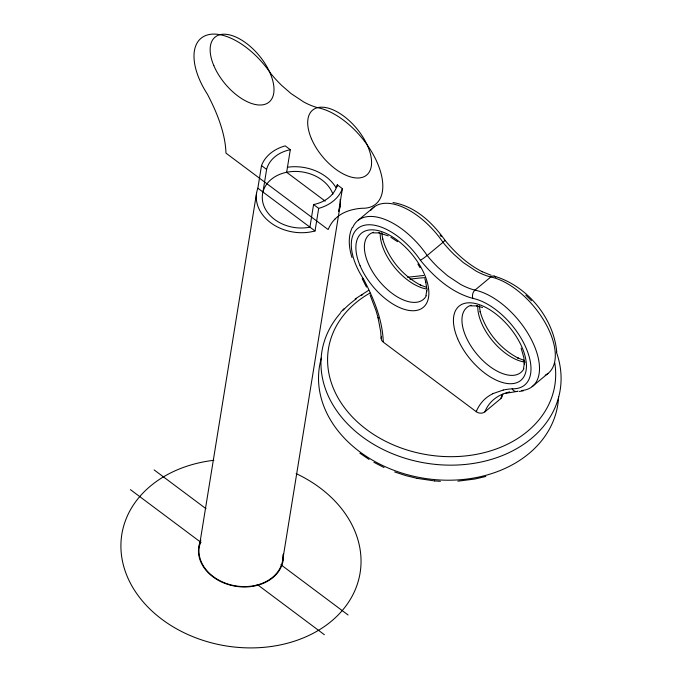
<?xml version="1.0" encoding="UTF-8"?>
<svg xmlns="http://www.w3.org/2000/svg" width="682" height="682" viewBox="0 0 682 682"><rect width="100%" height="100%" fill="white"/><g stroke="black" fill="none" stroke-linecap="round" stroke-linejoin="round"><path stroke-width="1.02" d="M426.762 291.171L426.796 290.259L425.943 295.545M199.306 546.7L256.543 193.304M332.918 194.157A36.206 28.056 9.2 0 0 287.795 172.069A36.206 28.056 9.2 0 0 264.011 206.194A36.206 28.056 9.2 0 0 309.926 227.149L313.584 204.557A36.206 28.056 9.2 0 0 337.292 184.831L342.39 188.65A42.241 32.736 9.2 0 1 318.682 208.377L315.024 230.959A42.241 32.736 9.2 0 1 270.635 222.724A42.241 32.736 9.2 0 1 257.847 188.198L261.513 165.607A42.241 32.736 9.2 0 1 285.212 145.88L290.31 149.699L286.653 172.282L325.237 201.147M262.954 192.009L266.611 169.417A36.206 28.056 9.2 0 1 290.31 149.699M336.959 186.885L337.292 184.831M342.39 188.65L338.732 211.241A42.241 32.736 9.2 0 0 340.148 199.476M282.646 560.493L340.037 206.126M523.52 368.527L524.373 363.242L524.33 364.162L523.929 357.939L521.116 348.101M381.579 336.738A6.07 4.706 9.2 0 0 383.284 342.134L476.3 411.732L476.513 411.22M352.262 227.515C347.692 236.893 348.962 247.907 351.98 257.549M340.591 312.416L343.881 308.827M358.263 220.184L374.06 207.038M545.225 375.245A60.34 31.619 50.2 0 0 545.711 323.669A60.34 31.619 50.2 0 0 490.776 276.969A64.287 33.682 50.2 0 1 476.121 271.086L463.47 262.698L454.195 254.616A70.135 36.751 50.2 0 1 442.985 242.332L427.179 255.486A60.34 31.619 50.2 0 0 352.679 227.575M427.188 255.486A70.135 36.751 50.2 0 0 438.39 267.77L447.673 275.843L460.324 284.241A64.287 33.682 50.2 0 0 474.979 290.123L490.776 276.969A6.036 4.245 -77.3 0 1 495.771 277.242M476.317 411.723A6.07 4.706 9.2 0 0 484.842 411.885L500.631 398.723A107.21 56.171 50.2 0 1 502.932 394.145M532.131 386.651L547.936 373.506M355.134 298.946L368.706 290.285M492.719 393.676L503.239 390.053M509.701 391.903C502.191 393.591 494.944 397.265 489.983 403.258A107.21 56.171 50.2 0 0 484.825 411.868M485.806 476.479L474.868 479.02L457.852 481.177M505.933 393.292L517.118 391.434M407.546 277.259L423.692 275.477M523.188 390.888L519.224 391.468M372.892 232.843L379.789 232.92L378.902 232.801L388.203 235.895M470.461 305.834L477.366 305.911L476.479 305.783L482.583 307.514M434.485 480.912L440.402 481.322M434.553 480.921L417.128 478.38M393.011 202.545C415.04 206.117 432.584 222.647 445.014 240.286M417.171 478.389L405.747 475.593L394.673 471.961M494.109 276.099C527.143 285.767 553.793 317.906 556.759 352.227M517.962 391.118A6.044 4.748 88.7 0 1 512.199 388.8A54.304 28.456 50.2 0 0 525.933 347.658A54.304 28.456 50.2 0 0 472.848 298.375C451.475 292.612 434.204 277.097 420.444 260.345A54.304 28.456 50.2 0 0 362.713 225.742A54.304 28.456 50.2 0 0 363.6 279.194C373.685 298.528 382.406 319.389 383.25 341.46M426.523 287.361L420.223 284.957L420.854 285.264C402.542 275.792 388.152 258.427 382.559 238.555L382.747 239.254L381.707 232.698M524.1 360.352L517.791 357.948L518.422 358.246C500.111 348.783 485.729 331.418 480.137 311.546L480.324 312.237L479.284 305.689M491.091 275.272L481.748 271.479L482.362 271.777C467.75 264.36 455.423 253.073 445.133 240.431M384.017 467.52L373.889 462.311M390.888 237.319L397.546 241.692M369.047 459.438L359.883 453.172M261.513 165.607L266.611 169.417M313.584 204.557L318.682 208.377M257.847 188.198L315.024 230.959M154.115 469.898L206.007 508.712M280.873 564.713L348.076 614.976M130.407 489.625L201.02 542.437M257.165 584.431L324.376 634.703M417.887 264.053L420.035 267.728M362.33 278.938L366.456 287.096M370.079 295.008L376.004 310.583L378.203 318.162M424.852 278.75L425.866 282.297M378.007 317.48L380.709 331.827L381.178 338.536M425.67 281.598L426.719 288.154M282.953 554.841A42.241 32.736 9.2 0 1 235.81 585.915A42.241 32.736 9.2 0 1 200.704 541.627M287.318 167.261A42.241 32.736 9.2 0 1 336.09 187.746M556.367 352.091A120.68 93.519 9.2 0 1 423.428 462.711A120.68 93.519 9.2 0 1 340.301 313.268M343.046 310.267A120.68 93.519 9.2 0 1 356.49 298.707M361.179 295.562A120.68 93.519 9.2 0 1 362.79 294.556M558.575 396.822A120.68 93.519 9.2 0 1 423.42 478.184A120.68 93.519 9.2 0 1 321.375 358.067M554.756 362.858A114.644 88.848 9.2 0 1 399.149 447.256A114.644 88.848 9.2 0 1 369.994 293.03M409.967 279.27A114.644 88.848 9.2 0 1 424.877 277.676M502.063 395.219A6.07 4.706 9.2 0 1 500.648 398.74M474.979 290.114A60.34 31.619 50.2 0 1 533.034 342.969A60.34 31.619 50.2 0 1 521.491 390.522M472.848 298.384A6.036 4.263 -77.3 0 1 474.97 290.114M370.846 210.278A60.34 31.619 50.2 0 1 442.985 242.332M444.877 240.507A6.044 0.546 -36.6 0 1 442.848 242.408M444.383 240.396A6.044 0.546 -36.6 0 1 444.8 240.226M427.043 255.554A6.044 0.546 -36.6 0 1 420.436 260.243M503.239 390.044A164.626 86.256 50.2 0 1 512.063 388.817M476.428 411.144A116.648 61.124 50.2 0 1 492.788 393.77M363.566 279.219A6.053 1.535 -30.9 0 1 362.509 278.162M525.839 295.229A54.304 28.456 50.2 0 1 531.423 300.719M440.069 235.017A54.304 28.456 50.2 0 1 441.263 236.577M426.318 295.732A42.241 22.131 50.2 0 1 379.286 281.137A42.241 22.131 50.2 0 1 373.54 232.264M523.895 368.715A42.241 22.131 50.2 0 1 476.863 354.128A42.241 22.131 50.2 0 1 471.117 305.246M427.657 289.134A42.241 22.131 50.2 0 1 380.189 234.173M525.234 362.116A42.241 22.131 50.2 0 1 477.758 307.164M283.38 554.065A42.719 33.103 9.2 0 1 235.247 586.205A42.719 33.103 9.2 0 1 200.866 540.025M296.133 473.615A120.68 93.519 9.2 0 1 327.513 624.269A120.68 93.519 9.2 0 1 136.562 593.357A120.68 93.519 9.2 0 1 213.867 460.29M334.93 219.127L333.293 220.942A107.21 56.171 50.2 0 0 328.136 229.553L225.955 153.118A110.117 57.697 50.2 0 0 223.841 136.579C220.533 121.694 214.429 107.603 207.379 94.142A60.34 31.619 50.2 0 1 206.697 35.183A60.34 31.619 50.2 0 1 270.498 73.162A70.135 36.751 50.2 0 0 281.7 85.446L290.984 93.519L303.635 101.916A64.287 33.682 50.2 0 0 318.289 107.799A60.34 31.619 50.2 0 1 377.172 162.487A60.34 31.619 50.2 0 1 362.082 208.257C352.244 208.939 341.997 211.897 334.93 219.127M360.079 265.724A48.277 25.294 50.2 0 0 423.224 307.403A48.277 25.294 50.2 0 0 393.778 237.737A48.277 25.294 50.2 0 0 360.079 265.724M457.648 338.715A48.277 25.294 50.2 0 0 520.801 380.385A48.277 25.294 50.2 0 0 491.355 310.719A48.277 25.294 50.2 0 0 457.648 338.715M311.384 138.617A42.241 22.131 50.2 0 0 366.643 175.078A42.241 22.131 50.2 0 0 340.881 114.124A42.241 22.131 50.2 0 0 311.384 138.617M213.816 65.625A42.241 22.131 50.2 0 0 269.066 102.095A42.241 22.131 50.2 0 0 243.303 41.142A42.241 22.131 50.2 0 0 213.816 65.625"/></g></svg>
